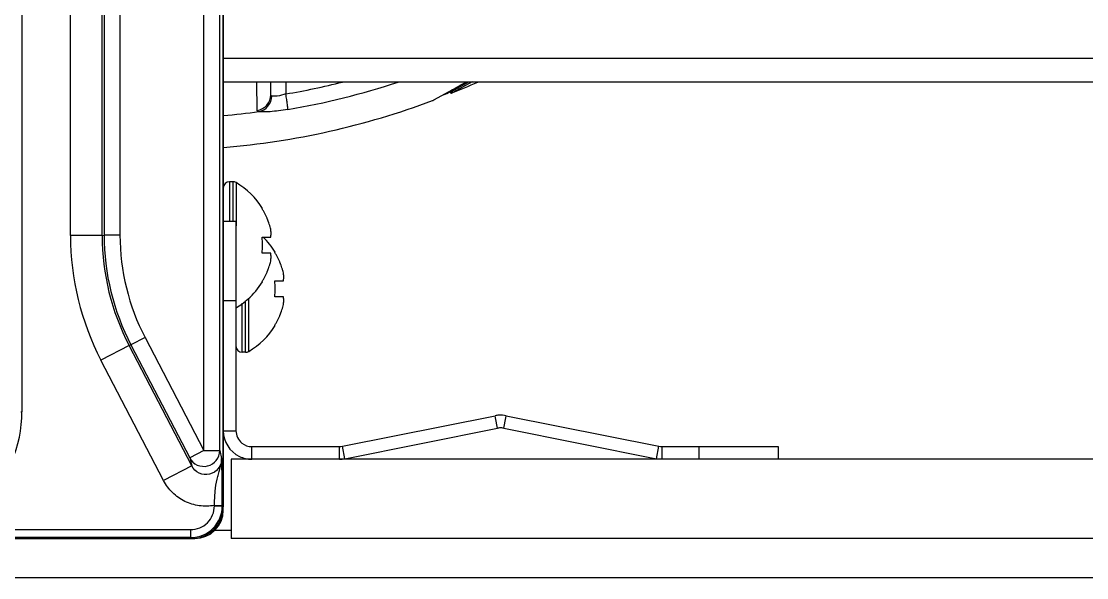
# Model space of a CAD drawing. Extents: x -1584 to 3730, y -1918 to 2655.
# Drawn here: x 105.2 to 172.4, y -1859.8 to -1824.7 of the extents above; entities that cross this region are included whole.
import ezdxf

# ---------------------------------------------------------------- set-up
doc = ezdxf.new("R2010")
doc.units = 0
doc.header["$LTSCALE"] = 65.395
doc.layers.get('0').update_dxf_attribs({"linetype": 'CONTINUOUS'})
doc.layers.add('ASSI', color=7, linetype='CONTINUOUS')
doc.layers.add('GEOM', color=7, linetype='CONTINUOUS')

msp = doc.modelspace()

# ---------------------------------------------------------------- linework, layer by layer
at = {"linetype": 'CONTINUOUS'}
for p, q in [((108.319, -1838.253), (108.319, -1809.212)), ((110.318, -1838.253), (110.318, -1809.212)), ((117.959, -1837.358), (117.959, -1809.158)), ((117.959, -1809.158), (117.959, -1837.358)), ((117.959, -1827.058), (875.959, -1827.058)), ((117.959, -1828.558), (875.959, -1828.558)), ((133.658, -1828.565), (132.436, -1829.227)), ((132.541, -1829.056), (133.445, -1828.566)), ((131.246, -1829.694), (132.218, -1829.158)), ((132.218, -1829.158), (132.244, -1829.144)), ((132.244, -1829.144), (132.246, -1829.143)), ((132.246, -1829.143), (132.251, -1829.14)), ((132.251, -1829.14), (132.257, -1829.137)), ((132.278, -1829.197), (132.353, -1829.157)), ((132.278, -1829.197), (132.278, -1829.197)), ((132.278, -1829.197), (132.329, -1829.285)), ((132.278, -1829.197), (132.278, -1829.197)), ((132.332, -1829.283), (132.329, -1829.285)), ((132.329, -1829.284), (132.329, -1829.284)), ((132.436, -1829.227), (132.332, -1829.283)), ((132.353, -1829.157), (132.541, -1829.056)), ((131.168, -1829.737), (131.246, -1829.694)), ((131.168, -1829.737), (131.168, -1829.737)), ((120.404, -1836.558), (120.437, -1836.558)), ((117.959, -1842.358), (117.959, -1837.358)), ((117.959, -1837.358), (117.959, -1842.358)), ((110.318, -1838.253), (108.319, -1838.253)), ((120.404, -1838.358), (120.955, -1838.358)), ((120.955, -1839.358), (120.404, -1839.358)), ((121.204, -1839.308), (121.237, -1839.308)), ((120.437, -1841.158), (120.404, -1841.158)), ((121.204, -1841.108), (121.755, -1841.108)), ((121.755, -1842.108), (121.204, -1842.108)), ((117.959, -1850.558), (117.959, -1842.358)), ((117.959, -1842.358), (117.959, -1850.558)), ((121.237, -1843.908), (121.204, -1843.908)), ((112.013, -1845.178), (110.239, -1846.102)), ((115.968, -1852.776), (112.013, -1845.179)), ((114.194, -1853.699), (110.239, -1846.102)), ((117.959, -1855.359), (117.959, -1850.558)), ((117.959, -1850.558), (117.959, -1855.359)), ((118.459, -1852.358), (118.459, -1857.358)), ((875.459, -1852.358), (118.459, -1852.358)), ((115.968, -1852.775), (114.194, -1853.699)), ((117.959, -1855.558), (117.959, -1855.359)), ((97.259, -1857.358), (115.959, -1857.358)), ((115.959, -1857.358), (97.259, -1857.358)), ((115.959, -1857.358), (116.159, -1857.358)), ((875.459, -1857.358), (118.459, -1857.358))]:
    msp.add_line(p, q, dxfattribs=at)
for centre, radius, start, end in [((-57.257, -1486.316), 391.717, 298.93408, 299.10762), ((113.959, -1783.858), 49, 292.03453, 294.15048), ((113.959, -1783.858), 48.9, 291.44573, 292.01118), ((113.959, -1783.858), 49, 274.68602, 290.539), ((113.959, -1783.858), 49, 290.539, 290.5685), ((116.351, -1839.045), 4.755, 28.9687, 31.53408), ((116.355, -1839.043), 4.75, 28.00738, 28.96837), ((116.358, -1839.041), 4.747, 26.68125, 28.00741), ((116.361, -1839.04), 4.744, 25.54022, 26.6812), ((116.364, -1839.038), 4.74, 24.57218, 25.5402), ((116.369, -1839.036), 4.735, 23.31747, 24.5722), ((116.374, -1839.034), 4.73, 22.54738, 23.31738), ((116.38, -1839.031), 4.723, 21.00254, 22.54756), ((116.387, -1839.029), 4.715, 20.5181, 21.00225), ((116.398, -1839.025), 4.704, 18.46559, 20.51874), ((116.416, -1839.019), 4.684, 17.37727, 18.46505), ((116.431, -1839.014), 4.669, 16.39488, 17.37721), ((116.462, -1839.005), 4.637, 14.31758, 16.39637), ((118.965, -1838.112), 2.005, 5.14015, 7.27441), ((118.988, -1838.11), 1.982, 4.28565, 5.13722), ((118.998, -1838.107), 1.973, 355.39843, 356.78331), ((119.001, -1838.109), 1.97, 3.0233, 4.28602), ((119.009, -1838.108), 1.962, 356.78409, 357.62352), ((119.011, -1838.109), 1.96, 1.99641, 3.02279), ((119.017, -1838.108), 1.953, 0.92611, 1.99638), ((119.015, -1838.108), 1.955, 357.62337, 358.84548), ((119.02, -1838.108), 1.951, 359.80058, 0.92582), ((119.02, -1838.108), 1.951, 358.84587, 359.80052), ((125.315, -1838.254), 16.996, 179.99864, 207.50136), ((125.314, -1838.254), 14.996, 179.99659, 207.50332), ((116.651, -1838.859), 3.786, 0.00886, 7.59866), ((116.651, -1838.858), 3.786, 352.40134, 359.99114), ((118.964, -1838.104), 2.006, 352.72591, 354.7415), ((118.986, -1838.106), 1.985, 354.74422, 355.39912), ((118.964, -1839.612), 2.006, 5.2585, 7.27409), ((118.986, -1839.61), 1.985, 4.6009, 5.25576), ((118.998, -1839.609), 1.973, 3.21665, 4.6016), ((119.009, -1839.609), 1.962, 2.37652, 3.21587), ((119.016, -1839.608), 1.955, 1.15446, 2.37669), ((119.019, -1839.608), 1.951, 0.19954, 1.15407), ((117.151, -1841.795), 4.755, 28.9687, 31.53408), ((117.155, -1841.793), 4.75, 28.00738, 28.96837), ((117.158, -1841.791), 4.747, 26.68125, 28.00741), ((116.398, -1838.692), 4.704, 339.48126, 341.53441), ((116.416, -1838.698), 4.684, 341.53495, 342.62273), ((116.431, -1838.703), 4.669, 342.62279, 343.60512), ((116.462, -1838.712), 4.637, 343.60363, 345.68242), ((118.965, -1839.604), 2.005, 352.72561, 354.85983), ((118.989, -1839.607), 1.982, 354.86274, 355.71439), ((119.001, -1839.607), 1.97, 355.71404, 356.97664), ((119.011, -1839.608), 1.959, 356.97715, 358.00366), ((119.017, -1839.608), 1.954, 358.00369, 359.07382), ((119.02, -1839.608), 1.95, 359.07411, 0.19949), ((117.161, -1841.79), 4.744, 25.54022, 26.6812), ((117.164, -1841.788), 4.74, 24.57218, 25.5402), ((117.169, -1841.786), 4.735, 23.31747, 24.5722), ((117.174, -1841.784), 4.73, 22.54738, 23.31738), ((117.18, -1841.781), 4.723, 21.00254, 22.54756), ((117.187, -1841.779), 4.715, 20.5181, 21.00225), ((117.198, -1841.775), 4.704, 18.46559, 20.51874), ((116.355, -1838.674), 4.75, 331.03163, 331.99262), ((116.358, -1838.675), 4.747, 331.99259, 333.31875), ((116.361, -1838.677), 4.744, 333.3188, 334.45978), ((116.364, -1838.678), 4.74, 334.45979, 335.42782), ((116.369, -1838.68), 4.735, 335.4278, 336.68253), ((116.374, -1838.683), 4.73, 336.68262, 337.45262), ((116.38, -1838.685), 4.723, 337.45244, 338.99746), ((116.387, -1838.688), 4.715, 338.99775, 339.4819), ((117.216, -1841.769), 4.684, 17.37727, 18.46505), ((117.231, -1841.764), 4.669, 16.39488, 17.37721), ((117.262, -1841.755), 4.637, 14.31758, 16.39637), ((119.765, -1840.862), 2.005, 5.14015, 7.27441), ((119.788, -1840.86), 1.982, 4.28565, 5.13722), ((119.801, -1840.859), 1.97, 3.0233, 4.28602), ((119.811, -1840.859), 1.96, 1.99641, 3.02279), ((119.817, -1840.858), 1.953, 0.92611, 1.99638), ((119.815, -1840.858), 1.955, 357.62337, 358.84548), ((119.82, -1840.858), 1.951, 359.80058, 0.92582), ((119.82, -1840.858), 1.951, 358.84587, 359.80052), ((116.351, -1838.672), 4.755, 328.46592, 331.0313), ((117.451, -1841.609), 3.786, 0.00886, 7.59866), ((119.764, -1840.854), 2.006, 352.72591, 354.7415), ((119.786, -1840.856), 1.985, 354.74422, 355.39912), ((119.798, -1840.857), 1.973, 355.39843, 356.78331), ((119.809, -1840.858), 1.962, 356.78409, 357.62352), ((117.451, -1841.608), 3.786, 352.40134, 359.99114), ((119.764, -1842.362), 2.006, 5.2585, 7.27409), ((119.786, -1842.36), 1.985, 4.6009, 5.25576), ((119.798, -1842.359), 1.973, 3.21665, 4.6016), ((119.809, -1842.359), 1.962, 2.37652, 3.21587), ((119.816, -1842.358), 1.955, 1.15446, 2.37669), ((117.198, -1841.442), 4.704, 339.48126, 341.53441), ((117.216, -1841.448), 4.684, 341.53495, 342.62273), ((117.231, -1841.453), 4.669, 342.62279, 343.60512), ((117.262, -1841.462), 4.637, 343.60363, 345.68242), ((119.765, -1842.354), 2.005, 352.72561, 354.85983), ((119.789, -1842.357), 1.982, 354.86274, 355.71439), ((119.801, -1842.357), 1.97, 355.71404, 356.97664), ((119.811, -1842.358), 1.959, 356.97715, 358.00366), ((119.817, -1842.358), 1.954, 358.00369, 359.07382), ((119.819, -1842.358), 1.951, 0.19954, 1.15407), ((119.82, -1842.358), 1.95, 359.07411, 0.19949), ((117.158, -1841.425), 4.747, 331.99259, 333.31875), ((117.161, -1841.427), 4.744, 333.3188, 334.45978), ((117.164, -1841.428), 4.74, 334.45979, 335.42782), ((117.169, -1841.43), 4.735, 335.4278, 336.68253), ((117.174, -1841.433), 4.73, 336.68262, 337.45262), ((117.18, -1841.435), 4.723, 337.45244, 338.99746), ((117.187, -1841.438), 4.715, 338.99775, 339.4819), ((117.151, -1841.422), 4.755, 328.46592, 331.0313), ((117.155, -1841.424), 4.75, 331.03163, 331.99262), ((116.159, -1855.558), 1.8, 270, 360)]:
    msp.add_arc(centre, radius, start, end, dxfattribs=at)
for major_axis, start_param, end_param in [((1.415, -1.415), -0.68665, 0.68665), ((1.415, -1.415), 0.68665, 0.785246), ((-1.415, 1.415), -3.926839, -3.828242)]:
    msp.add_ellipse((115.958, -1855.358), major_axis=major_axis, ratio=0.999695, start_param=start_param, end_param=end_param, dxfattribs=at)
msp.add_open_spline([(131.168, -1829.737), (131.168, -1829.737), (131.168, -1829.737), (131.168, -1829.737)], degree=3, dxfattribs=at)
at = {"layer": 'ASSI', "linetype": 'CONTINUOUS'}
for p, q in [((118.559, -1834.858), (118.359, -1834.858)), ((118.359, -1834.858), (118.359, -1837.358)), ((118.559, -1834.858), (118.559, -1837.358)), ((118.761, -1834.913), (118.761, -1836.539)), ((118.761, -1836.539), (118.761, -1837.639)), ((119.561, -1845.554), (119.561, -1842.209)), ((119.159, -1845.608), (119.159, -1842.516)), ((119.359, -1845.608), (119.359, -1842.371)), ((119.359, -1845.608), (119.159, -1845.608))]:
    msp.add_line(p, q, dxfattribs=at)
for centre, radius, start, end in [((118.359, -1835.258), 0.4, 90, 180), ((118.559, -1835.258), 0.4, 59.69882, 90), ((116.339, -1839.057), 4.8, 31.5974, 59.69882), ((116.339, -1839.057), 4.8, 31.45793, 31.5974), ((117.139, -1841.807), 4.8, 31.5974, 46.11834), ((117.139, -1841.807), 4.8, 31.45793, 31.5974), ((116.339, -1838.659), 4.8, 311.42373, 328.4026), ((116.339, -1838.659), 4.8, 328.4026, 328.54207), ((116.339, -1838.659), 4.8, 300.30118, 311.42373), ((117.139, -1841.409), 4.8, 300.30118, 328.4026), ((117.139, -1841.409), 4.8, 328.4026, 328.54207), ((119.159, -1845.208), 0.4, 180, 270), ((119.359, -1845.208), 0.4, 270, 300.30118)]:
    msp.add_arc(centre, radius, start, end, dxfattribs=at)
at = {"layer": 'GEOM', "linetype": 'CONTINUOUS'}
for p, q in [((105.259, -1711.358), (105.259, -1849.358)), ((110.442, -1809.335), (110.442, -1838.223)), ((111.441, -1809.335), (111.441, -1838.223)), ((116.732, -1851.811), (116.732, -1809.335)), ((117.731, -1851.811), (117.731, -1809.335)), ((120.088, -1830.355), (120.074, -1828.578)), ((120.959, -1829.377), (120.959, -1828.558)), ((121.906, -1828.558), (121.906, -1829.321)), ((118.759, -1837.358), (117.959, -1837.358)), ((118.759, -1837.358), (118.759, -1838.823)), ((110.318, -1838.253), (110.442, -1838.223)), ((111.441, -1838.223), (110.442, -1838.223)), ((118.759, -1838.823), (118.759, -1840.445)), ((118.759, -1840.445), (118.759, -1842.358)), ((118.759, -1842.358), (117.959, -1842.358)), ((118.759, -1842.358), (118.759, -1850.558)), ((113.023, -1844.687), (112.136, -1845.148)), ((113.023, -1844.687), (116.732, -1851.811)), ((112.013, -1845.179), (112.136, -1845.148)), ((112.136, -1845.148), (115.845, -1852.272)), ((105.179, -1849.358), (105.259, -1849.358)), ((125.477, -1851.539), (135.106, -1849.613)), ((135.133, -1849.749), (135.106, -1849.613)), ((135.785, -1849.749), (135.812, -1849.613)), ((135.812, -1849.613), (145.441, -1851.539)), ((135.263, -1850.398), (135.133, -1849.749)), ((135.655, -1850.398), (135.785, -1849.749)), ((117.959, -1850.558), (118.759, -1850.558)), ((125.633, -1852.323), (135.263, -1850.398)), ((135.655, -1850.398), (145.284, -1852.323)), ((119.759, -1851.558), (125.28, -1851.558)), ((119.759, -1852.358), (119.759, -1851.558)), ((125.28, -1852.358), (125.28, -1851.558)), ((125.633, -1852.323), (125.477, -1851.539)), ((145.284, -1852.323), (145.441, -1851.539)), ((145.637, -1851.558), (147.959, -1851.558)), ((145.637, -1852.358), (145.637, -1851.558)), ((147.959, -1851.558), (149.872, -1851.558)), ((147.959, -1851.558), (147.959, -1852.358)), ((149.872, -1851.558), (151.494, -1851.558)), ((151.494, -1851.558), (152.959, -1851.558)), ((152.959, -1851.558), (152.959, -1852.358)), ((116.732, -1851.811), (115.845, -1852.272)), ((115.845, -1852.272), (115.968, -1852.776)), ((116.732, -1851.811), (117.731, -1851.811)), ((117.731, -1851.811), (117.855, -1852.314)), ((117.398, -1855.297), (117.398, -1855.269)), ((117.398, -1855.269), (117.897, -1855.269)), ((117.398, -1855.297), (117.897, -1855.297)), ((117.897, -1855.297), (117.897, -1855.269)), ((117.959, -1855.359), (117.897, -1855.297)), ((100.068, -1856.797), (115.898, -1856.797)), ((115.898, -1856.797), (115.898, -1857.297)), ((118.459, -1856.851), (117.408, -1856.851)), ((115.898, -1857.297), (97.803, -1857.297)), ((115.959, -1857.358), (115.898, -1857.297)), ((191.559, -1859.825), (68.096, -1859.825))]:
    msp.add_line(p, q, dxfattribs=at)
for centre, radius, start, end in [((114.26, -1783.854), 46.105, 279.54632, 284.07501), ((114.196, -1783.805), 47.15, 279.55745, 288.28677), ((113.959, -1783.858), 46.997, 274.88243, 277.63812), ((125.438, -1838.223), 14.997, 179.99924, 207.50076), ((125.438, -1838.223), 13.996, 179.99856, 207.50144), ((97.259, -1849.358), 8, 270, 360), ((135.459, -1851.378), 1.8, 93.76998, 101.30993), ((135.459, -1851.378), 1.8, 78.69007, 93.76998), ((119.759, -1850.558), 1.8, 180, 244.28571), ((119.759, -1850.558), 1, 180, 231.42857), ((135.459, -1851.378), 1, 93.76998, 101.30993), ((135.459, -1851.378), 1, 78.69007, 93.76998), ((119.759, -1850.558), 1, 231.42857, 270), ((125.28, -1850.558), 1, 270, 281.30993), ((145.637, -1850.558), 1, 258.69007, 270), ((119.759, -1850.558), 1.8, 244.28571, 257.14286), ((119.759, -1850.558), 1.8, 257.14286, 270), ((125.28, -1850.558), 1.8, 270, 281.30993), ((115.898, -1855.297), 1.5, 269.99699, 0.00332), ((115.898, -1855.297), 2, 270.00256, 359.99744)]:
    msp.add_arc(centre, radius, start, end, dxfattribs=at)
for points, knots in [([(120.088, -1830.355), (120.32, -1830.325), (120.778, -1830.092), (120.959, -1829.609), (120.959, -1829.377)], [0, 0, 0, 0, 0.502227, 1, 1, 1, 1]), ([(120.205, -1830.438), (120.424, -1830.401), (120.85, -1830.146), (121.012, -1829.683), (121.016, -1829.453)], [0, 0, 0, 0, 0.491491, 1, 1, 1, 1]), ([(121.016, -1829.453), (121, -1829.447), (120.968, -1829.429), (120.959, -1829.393), (120.959, -1829.377)], [0, 0, 0, 0, 0.515617, 1, 1, 1, 1]), ([(121.906, -1829.321), (121.731, -1829.38), (121.481, -1829.447), (121.18, -1829.476), (121.06, -1829.468), (121.016, -1829.453)], [0, 0, 0, 0, 0.612398, 0.844969, 1, 1, 1, 1]), ([(122.024, -1830.301), (122.028, -1830.29), (122.028, -1830.254), (122.025, -1830.188), (122.016, -1830.092), (121.997, -1829.917), (121.961, -1829.657), (121.926, -1829.438), (121.906, -1829.321)], [0, 0, 0, 0, 0.036814, 0.105176, 0.20331, 0.32787, 0.639736, 1, 1, 1, 1]), ([(120.205, -1830.439), (120.175, -1830.433), (120.122, -1830.423), (120.088, -1830.375), (120.088, -1830.355)], [0, 0, 0, 0, 0.612809, 1, 1, 1, 1]), ([(122.024, -1830.301), (121.831, -1830.334), (121.463, -1830.388), (120.951, -1830.441), (120.538, -1830.46), (120.299, -1830.454), (120.205, -1830.439)], [0, 0, 0, 0, 0.320913, 0.610741, 0.844119, 1, 1, 1, 1]), ([(115.845, -1852.272), (115.945, -1852.465), (116.289, -1852.791), (116.987, -1852.852), (117.577, -1852.476), (117.731, -1852.028), (117.731, -1851.811)], [0, 0, 0, 0, 0.249818, 0.5, 0.750182, 1, 1, 1, 1]), ([(117.855, -1852.314), (117.855, -1852.532), (117.706, -1852.984), (117.113, -1853.371), (116.409, -1853.301), (116.068, -1852.969), (115.968, -1852.776)], [0, 0, 0, 0, 0.249392, 0.500001, 0.750608, 1, 1, 1, 1]), ([(117.398, -1855.269), (117.411, -1854.97), (117.439, -1854.418), (117.522, -1853.755), (117.648, -1853.294), (117.752, -1852.978), (117.837, -1852.654), (117.856, -1852.428), (117.855, -1852.314)], [0, 0, 0, 0, 0.29834, 0.553538, 0.665376, 0.77472, 0.88619, 1, 1, 1, 1]), ([(117.897, -1855.269), (117.897, -1854.65), (117.893, -1853.665), (117.87, -1852.681), (117.855, -1852.314)], [0, 0, 0, 0, 0.627815, 1, 1, 1, 1]), ([(117.398, -1855.269), (117.086, -1855.326), (116.439, -1855.34), (115.515, -1855.057), (114.725, -1854.499), (114.34, -1853.98), (114.194, -1853.699)], [0, 0, 0, 0, 0.250005, 0.499993, 0.749981, 1, 1, 1, 1])]:
    msp.add_open_spline(points, degree=3, knots=knots, dxfattribs=at)

doc.saveas('drawing.dxf')
